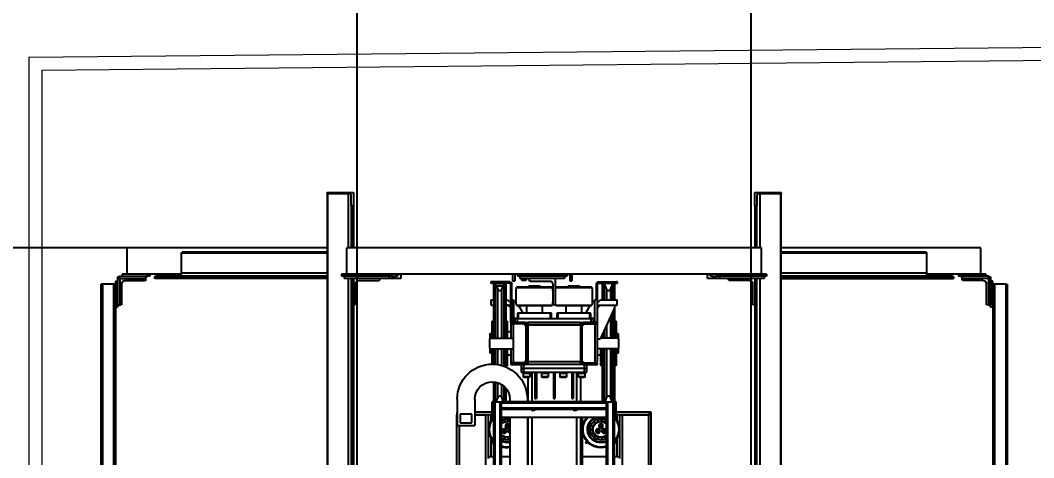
# Model space of a CAD drawing. Header units: millimetres. Extents: x 6622 to 532820, y 3370 to 359312.
# Drawn here: x 457268 to 461126, y 354962 to 356628 of the extents above; entities that cross this region are included whole.
import ezdxf

# ---------------------------------------------------------------- set-up
doc = ezdxf.new("R2010")
doc.units = ezdxf.units.MM
doc.layers.add('COLUMN', color=2, linetype='Continuous', lineweight=15)
doc.styles.get("Standard").update_dxf_attribs({"font": 'txt', "bigfont": 'gbcbig.shx'})
doc.dimstyles.new('副本 ISO-25', dxfattribs={"dimtxt": 300, "dimasz": 200, "dimexe": 200, "dimexo": 25, "dimgap": 200, "dimtad": 1, "dimtxsty": 'Standard', "dimcen": 2.5, "dimadec": 0, "dimazin": 0, "dimtfac": 1, "dimtmove": 0, "dimatfit": 3, "dimfxl": 1, "dimarcsym": 0})

# ---------------------------------------------------------------- blocks, each defined once
blk = doc.blocks.new('A$C3E973D8C')
at = {"color": 2, "linetype": 'Continuous', "lineweight": 25}
for p, q in [((1086, 9723.7), (986, 9723.7)), ((986, 9723.7), (986, 9721)), ((1086, 9673.7), (1086, 9723.7)), ((2714.1, 9723.7), (2614.1, 9723.7)), ((2614.1, 9723.7), (2614.1, 9673.7)), ((2714.1, 9721), (2714.1, 9723.7)), ((986, 7620.2), (986, 9721)), ((988.6, 9719.7), (1066, 9719.7)), ((988.6, 9719.7), (988.6, 7620.2)), ((1066, 9513.1), (1066, 9719.7)), ((1078, 9713.7), (1078, 9675)), ((2622.1, 9675), (2622.1, 9713.7)), ((2634.1, 9719.7), (2711.5, 9719.7)), ((2634.1, 9719.7), (2634.1, 9513.1)), ((2711.5, 5744.1), (2711.5, 9719.7)), ((2714.1, 9721), (2714.1, 5749.3)), ((1078, 9513.1), (1078, 9675)), ((1080.6, 9673.7), (1086, 9673.7)), ((1080.6, 9673.7), (1080.6, 9513.1)), ((1086, 9673.7), (1086, 9513.1)), ((2614.1, 9673.7), (2619.5, 9673.7)), ((2614.1, 9673.7), (2614.1, 9513.1)), ((2619.5, 9513.1), (2619.5, 9673.7)), ((2622.1, 9675), (2622.1, 9513.1)), ((225, 9413.1), (225, 9513.1)), ((225, 9513.1), (986, 9513.1)), ((431.5, 9417.1), (431.5, 9494.5)), ((986, 9494.5), (431.5, 9494.5)), ((434.4, 9497.1), (986, 9497.1)), ((1061, 9413.1), (1061, 9513.1)), ((1061, 9513.1), (2639, 9513.1)), ((2639, 9413.1), (2639, 9513.1)), ((2714.1, 9513.1), (3475, 9513.1)), ((2714.1, 9497.1), (3265.6, 9497.1)), ((3268.5, 9494.5), (2714.1, 9494.5)), ((3268.5, 9417.1), (3268.5, 9494.5)), ((3475, 9413.1), (3475, 9513.1)), ((431.5, 9417.1), (986, 9417.1)), ((2714.1, 9417.1), (3268.5, 9417.1)), ((180.1, 9287.1), (180.1, 9387.1)), ((180.1, 9387.1), (188.1, 9387.1)), ((196.1, 9397.1), (188.1, 9397.1)), ((188.1, 9397.1), (188.1, 9297.1)), ((196.1, 9405.1), (196.1, 9397.1)), ((196.1, 9405.1), (296.1, 9405.1)), ((196.1, 9397.1), (196.1, 9297.1)), ((196.1, 9397.1), (296.1, 9397.1)), ((204.1, 9299.7), (204.1, 9377.1)), ((206, 9413.1), (311, 9413.1)), ((206, 9413.1), (206, 9405.1)), ((216.1, 9389.1), (293.5, 9389.1)), ((296.1, 9405.1), (296.1, 9397.1)), ((296.1, 9405.1), (311, 9405.1)), ((296.1, 9399.1), (298.1, 9399.1)), ((296.1, 9391.7), (296.1, 9397.1)), ((298.1, 9399.1), (298.1, 9405.1)), ((311, 9413.1), (311, 9405.1)), ((311, 9413.1), (430.8, 9413.1)), ((330, 9402.5), (330, 9397.1)), ((986, 9402.5), (330, 9402.5)), ((986, 9397.1), (330, 9397.1)), ((332.9, 9405.1), (986, 9405.1)), ((1041, 9413.1), (1041, 9405.1)), ((1041, 9413.1), (1231, 9413.1)), ((1041, 9405.1), (1050.9, 9405.1)), ((1050.9, 9405.1), (1050.9, 9397.1)), ((1050.9, 9405.1), (1220.9, 9405.1)), ((1050.9, 9397.1), (1220.9, 9397.1)), ((1066, 7620.2), (1066, 9397.1)), ((1078, 7620.2), (1078, 9397.1)), ((1080.6, 9397.1), (1080.6, 7620.2)), ((1085.9, 9397.1), (1085.9, 9297.1)), ((1093.9, 9299.7), (1093.9, 9377.1)), ((1105.9, 9389.1), (1183.3, 9389.1)), ((1185.9, 9391.7), (1185.9, 9397.1)), ((1220.9, 9405.1), (1231, 9405.1)), ((1220.9, 9405.1), (1220.9, 9397.1)), ((1220.9, 9397.1), (1265.9, 9397.1)), ((1231, 9413.1), (1800, 9413.1)), ((1231, 9413.1), (1231, 9405.1)), ((1247.7, 9405.1), (1231, 9405.1)), ((1265.9, 9397.1), (1265.9, 9413.1)), ((1609, 9379.5), (1609, 9383.6)), ((1609, 9383.6), (1612, 9383.6)), ((1612, 9379.5), (1609, 9379.5)), ((1612, 9383.6), (1612, 9379.5)), ((1682, 9383.6), (1612, 9383.6)), ((1682, 9379.5), (1612, 9379.5)), ((1682, 9379.5), (1682, 9383.6)), ((1689, 9376.6), (1685, 9376.6)), ((1685, 9315.6), (1685, 9376.6)), ((1689, 9315.6), (1689, 9376.6)), ((1782, 9413.1), (1782, 9388.1)), ((1790, 9388.1), (1782, 9388.1)), ((1790, 9413.1), (1790, 9388.1)), ((1800, 9413.1), (1800, 9405.1)), ((1800, 9413.1), (1990, 9413.1)), ((1800, 9405.1), (1810, 9405.1)), ((1810, 9405.1), (1810, 9397.1)), ((1810, 9405.1), (1980, 9405.1)), ((1810, 9397.1), (1845, 9397.1)), ((1845, 9297.1), (1845, 9397.1)), ((1845, 9397.1), (1945, 9397.1)), ((1941.7, 9387.1), (1867, 9387.1)), ((1945, 9397.1), (1980, 9397.1)), ((1945, 9397.1), (1945, 9390.4)), ((1955.9, 9396.5), (1955.9, 9391)), ((1955.9, 9396.5), (1957.7, 9396.5)), ((1955.9, 9391), (1957.1, 9390.5)), ((1958.2, 9390.5), (1955.9, 9391)), ((1957.7, 9397.1), (1957.1, 9396.5)), ((1957.1, 9390.5), (1958.2, 9390.5)), ((1957.7, 9396.5), (1958.6, 9396.5)), ((1960.5, 9391), (1958.2, 9390.5)), ((1958.2, 9390.5), (1965, 9390.5)), ((1958.6, 9396.5), (1960.5, 9396.5)), ((1960.5, 9396.5), (1960.5, 9391)), ((1960.5, 9396.5), (1964.1, 9396.5)), ((1964.1, 9396.5), (1965.9, 9396.5)), ((1965, 9390.5), (1971.8, 9390.5)), ((1965.9, 9396.5), (1969.5, 9396.5)), ((1969.5, 9396.5), (1969.5, 9391)), ((1969.5, 9396.5), (1971.4, 9396.5)), ((1971.8, 9390.5), (1969.5, 9391)), ((1971.4, 9396.5), (1972.3, 9396.5)), ((1974.1, 9391), (1971.8, 9390.5)), ((1971.8, 9390.5), (1972.9, 9390.5)), ((1972.9, 9396.5), (1972.3, 9397.1)), ((1972.3, 9396.5), (1974.1, 9396.5)), ((1972.9, 9390.5), (1974.1, 9391)), ((1974.1, 9396.5), (1974.1, 9391)), ((1980, 9405.1), (1990, 9405.1)), ((1980, 9405.1), (1980, 9397.1)), ((1990, 9413.1), (2469, 9413.1)), ((1990, 9413.1), (1990, 9405.1)), ((2000, 9413.1), (2000, 9388.1)), ((2008, 9388.1), (2000, 9388.1)), ((2008, 9413.1), (2008, 9388.1)), ((2015, 9376.6), (2011, 9376.6)), ((2011, 9236.5), (2011, 9376.6)), ((2015, 9236.5), (2015, 9376.6)), ((2018, 9383.6), (2018, 9379.5)), ((2018, 9383.6), (2088, 9383.6)), ((2018, 9379.5), (2088, 9379.5)), ((2088, 9379.5), (2088, 9383.6)), ((2088, 9383.6), (2091, 9383.6)), ((2091, 9379.5), (2088, 9379.5)), ((2091, 9383.6), (2091, 9379.5)), ((2434.1, 9413.1), (2434.1, 9397.1)), ((2434.1, 9397.1), (2479.1, 9397.1)), ((2469, 9405.1), (2452.3, 9405.1)), ((2469, 9413.1), (2469, 9405.1)), ((2469, 9413.1), (2659, 9413.1)), ((2469, 9405.1), (2479.1, 9405.1)), ((2479.1, 9405.1), (2479.1, 9397.1)), ((2479.1, 9405.1), (2649.1, 9405.1)), ((2479.1, 9397.1), (2649.1, 9397.1)), ((2514.1, 9391.7), (2514.1, 9397.1)), ((2594.1, 9389.1), (2516.7, 9389.1)), ((2606.1, 9299.7), (2606.1, 9377.1)), ((2614.1, 9397.1), (2614.1, 9297.1)), ((2619.5, 5560.1), (2619.5, 9397.1)), ((2622.1, 9397.1), (2622.1, 5565.3)), ((2634.1, 9397.1), (2634.1, 5744.1)), ((2649.1, 9405.1), (2659, 9405.1)), ((2649.1, 9405.1), (2649.1, 9397.1)), ((2659, 9413.1), (2659, 9405.1)), ((2714.1, 9405.1), (3367.1, 9405.1)), ((3370, 9402.5), (2714.1, 9402.5)), ((2714.1, 9397.1), (3370, 9397.1)), ((3269.2, 9413.1), (3389, 9413.1)), ((3370, 9397.1), (3370, 9402.5)), ((3389, 9413.1), (3494, 9413.1)), ((3389, 9413.1), (3389, 9405.1)), ((3389, 9405.1), (3403.9, 9405.1)), ((3401.9, 9399.1), (3401.9, 9405.1)), ((3403.9, 9399.1), (3401.9, 9399.1)), ((3503.9, 9405.1), (3403.9, 9405.1)), ((3403.9, 9397.1), (3403.9, 9405.1)), ((3503.9, 9397.1), (3403.9, 9397.1)), ((3403.9, 9391.7), (3403.9, 9397.1)), ((3483.9, 9389.1), (3406.5, 9389.1)), ((3494, 9413.1), (3494, 9405.1)), ((3495.9, 9299.7), (3495.9, 9377.1)), ((3503.9, 9397.1), (3503.9, 9405.1)), ((3511.9, 9397.1), (3503.9, 9397.1)), ((3503.9, 9397.1), (3503.9, 9297.1)), ((3511.9, 9397.1), (3511.9, 9297.1)), ((3519.9, 9387.1), (3511.9, 9387.1)), ((3519.9, 9387.1), (3519.9, 9287.1)), ((125.1, 9375.1), (125.1, 8624.1)), ((130.1, 9375.1), (125.1, 9375.1)), ((130.1, 9375.1), (130.1, 8624.1)), ((130.1, 9375.1), (173.1, 9375.1)), ((173.1, 9375.1), (173.1, 8300.1)), ((173.1, 9375.1), (180.1, 9375.1)), ((1621, 9375.5), (1619, 9373.6)), ((1619, 9358.5), (1619, 9373.6)), ((1619, 9315.6), (1619, 9358.5)), ((1625.5, 9375.5), (1621, 9375.5)), ((1621, 9375.5), (1621, 9360.3)), ((1621, 9360.3), (1621, 9315.6)), ((1625.5, 9315.6), (1625.5, 9375.5)), ((1635.6, 9354.5), (1627.4, 9374.3)), ((1627.4, 9374.3), (1627.4, 9359.2)), ((1627.4, 9359.2), (1627.4, 9315.6)), ((1635.6, 9354.5), (1635.6, 9340.7)), ((1635.6, 9340.7), (1635.6, 9315.6)), ((1658.6, 9374.3), (1650.4, 9354.5)), ((1650.4, 9354.5), (1650.4, 9340.7)), ((1650.4, 9340.7), (1650.4, 9315.6)), ((1658.6, 9315.6), (1658.6, 9374.3)), ((1665, 9375.5), (1660.5, 9375.5)), ((1660.5, 9375.5), (1660.5, 9315.6)), ((1667, 9373.6), (1665, 9375.5)), ((1665, 9315.6), (1665, 9375.5)), ((1667, 9373.6), (1667, 9315.6)), ((1707.2, 9363.5), (1706.2, 9362.5)), ((1843.8, 9362.5), (1706.2, 9362.5)), ((1707.2, 9363.5), (1842.8, 9363.5)), ((1753.5, 9367.6), (1752.5, 9366.6)), ((1752.5, 9366.6), (1752.5, 9363.5)), ((1797.5, 9366.6), (1752.5, 9366.6)), ((1753.5, 9367.6), (1796.5, 9367.6)), ((1797.5, 9366.6), (1796.5, 9367.6)), ((1797.5, 9363.5), (1797.5, 9366.6)), ((1843.8, 9362.5), (1842.8, 9363.5)), ((1855, 9375.1), (1855, 9300.4)), ((1857.2, 9363.5), (1856.2, 9362.5)), ((1993.8, 9362.5), (1856.2, 9362.5)), ((1857.2, 9363.5), (1992.8, 9363.5)), ((1903.5, 9367.6), (1902.5, 9366.6)), ((1902.5, 9366.6), (1902.5, 9363.5)), ((1925, 9366.6), (1902.5, 9366.6)), ((1903.5, 9367.6), (1925, 9367.6)), ((1925, 9367.6), (1946.5, 9367.6)), ((1947.5, 9366.6), (1925, 9366.6)), ((1947.5, 9366.6), (1946.5, 9367.6)), ((1947.5, 9363.5), (1947.5, 9366.6)), ((1993.8, 9362.5), (1992.8, 9363.5)), ((2035, 9375.5), (2033, 9373.6)), ((2033, 9169.5), (2033, 9373.6)), ((2039.5, 9375.5), (2035, 9375.5)), ((2035, 9375.5), (2035, 9169.5)), ((2039.5, 9169.5), (2039.5, 9375.5)), ((2049.6, 9354.5), (2041.4, 9374.3)), ((2041.4, 9374.3), (2041.4, 9169.5)), ((2049, 9370.5), (2047, 9368.5)), ((2047, 9368.5), (2047, 9360.8)), ((2047.1, 9368.5), (2047, 9368.5)), ((2067, 9368.5), (2047.1, 9368.5)), ((2049, 9370.5), (2065, 9370.5)), ((2049.6, 9169.5), (2049.6, 9354.5)), ((2072.6, 9374.3), (2064.4, 9354.5)), ((2064.4, 9169.5), (2064.4, 9354.5)), ((2067, 9368.5), (2065, 9370.5)), ((2067, 9360.8), (2067, 9368.5)), ((2072.6, 9169.5), (2072.6, 9374.3)), ((2079, 9375.5), (2074.5, 9375.5)), ((2074.5, 9375.5), (2074.5, 9169.5)), ((2081, 9373.6), (2079, 9375.5)), ((2079, 9169.5), (2079, 9375.5)), ((2081, 9373.6), (2081, 9169.5)), ((3519.9, 9375.1), (3526.9, 9375.1)), ((3526.9, 9375.1), (3526.9, 8300.1)), ((3526.9, 9375.1), (3569.9, 9375.1)), ((3569.9, 9375.1), (3569.9, 8624.1)), ((3569.9, 9375.1), (3574.9, 9375.1)), ((3574.9, 8624.1), (3574.9, 9375.1)), ((1673, 9315.6), (1610, 9315.6)), ((1610, 9295.5), (1610, 9315.6)), ((1685, 9303.6), (1673, 9315.6)), ((1685, 9315.6), (1695, 9315.6)), ((1685, 9229.5), (1685, 9315.6)), ((1685, 9295.5), (1685, 9303.6)), ((1695, 9229.5), (1695, 9315.6)), ((1695, 9309.5), (1705, 9309.5)), ((1705, 9309.5), (1705.4, 9308.9)), ((1995, 9309.5), (1994.6, 9308.9)), ((2005, 9309.5), (1995, 9309.5)), ((2005, 9315.6), (2005, 9233.5)), ((2011, 9315.6), (2005, 9315.6)), ((2027, 9315.6), (2015, 9303.6)), ((2033, 9315.6), (2027, 9315.6)), ((2090, 9315.6), (2081, 9315.6)), ((2090, 9295.5), (2090, 9315.6)), ((180.1, 9287.1), (188.1, 9287.1)), ((180.1, 9287.1), (180.1, 8300.1)), ((196.1, 9297.1), (188.1, 9297.1)), ((188.1, 9287.1), (188.1, 9297.1)), ((188.1, 9295.1), (194.1, 9295.1)), ((194.1, 9295.1), (194.1, 9297.1)), ((196.1, 9297.1), (201.5, 9297.1)), ((1085.9, 9297.1), (1091.3, 9297.1)), ((1086, 9297.1), (1086, 7620.2)), ((1685, 9295.5), (1610, 9295.5)), ((1619, 9169.5), (1619, 9295.5)), ((1675, 9295.5), (1620, 9295.5)), ((1620, 9295.5), (1620, 9285.5)), ((1620, 9285.5), (1675, 9165.5)), ((1621, 9283.4), (1621, 9169.5)), ((1625.5, 9169.5), (1625.5, 9273.4)), ((1627.4, 9269.4), (1627.4, 9169.5)), ((1685, 9285.5), (1675, 9295.5)), ((1685, 9229.5), (1685, 9285.5)), ((1706.2, 9294.5), (1707.3, 9293.6)), ((1706.2, 9294.5), (1843.8, 9294.5)), ((1842.7, 9293.6), (1707.3, 9293.6)), ((1710, 9244.6), (1710, 9264.5)), ((1710, 9264.5), (1715, 9264.5)), ((1714.1, 9293.6), (1730.7, 9264.5)), ((1715, 9264.5), (1715, 9244.6)), ((1715, 9264.5), (1835, 9264.5)), ((1746, 9293.6), (1746, 9264.5)), ((1804, 9264.5), (1804, 9293.6)), ((1835, 9244.6), (1835, 9264.5)), ((1835, 9264.5), (1840, 9264.5)), ((1840, 9264.5), (1840, 9244.6)), ((1842.7, 9293.6), (1843.8, 9294.5)), ((1851.7, 9297.1), (1845, 9297.1)), ((1856.2, 9294.5), (1857.3, 9293.6)), ((1856.2, 9294.5), (1993.8, 9294.5)), ((1992.7, 9293.6), (1857.3, 9293.6)), ((1860, 9244.6), (1860, 9264.5)), ((1860, 9264.5), (1865, 9264.5)), ((1865, 9264.5), (1865, 9244.6)), ((1865, 9264.5), (1985, 9264.5)), ((1896, 9293.6), (1896, 9264.5)), ((1954, 9264.5), (1954, 9293.6)), ((1985.9, 9293.6), (1969.3, 9264.5)), ((1985, 9244.6), (1985, 9264.5)), ((1985, 9264.5), (1990, 9264.5)), ((1990, 9264.5), (1990, 9244.6)), ((1992.7, 9293.6), (1993.8, 9294.5)), ((2025, 9295.5), (2015, 9285.5)), ((2033, 9295.5), (2015, 9295.5)), ((2025, 9295.5), (2033, 9295.5)), ((2090, 9295.5), (2081, 9295.5)), ((2614.1, 9297.1), (2608.7, 9297.1)), ((2614.1, 9297.1), (2614.1, 5560.1)), ((3503.9, 9297.1), (3498.5, 9297.1)), ((3511.9, 9297.1), (3503.9, 9297.1)), ((3505.9, 9295.1), (3505.9, 9297.1)), ((3511.9, 9295.1), (3505.9, 9295.1)), ((3511.9, 9297.1), (3511.9, 9287.1)), ((3519.9, 9287.1), (3511.9, 9287.1)), ((3519.9, 9287.1), (3519.9, 8300.1)), ((1615, 9234.6), (1613, 9232.6)), ((1613, 9169.5), (1613, 9232.6)), ((1619, 9234.6), (1615, 9234.6)), ((1615, 9234.6), (1615, 9169.5)), ((1635.6, 9251.5), (1635.6, 9169.5)), ((1685, 9223.6), (1685, 9229.5)), ((1685, 9229.5), (1695, 9229.5)), ((1685, 9165.5), (1685, 9223.6)), ((1685, 9081.6), (1685, 9223.6)), ((1695, 9223.6), (1685, 9223.6)), ((1694, 9222.6), (1736, 9222.6)), ((1694, 9075.5), (1694, 9222.6)), ((1695, 9239.6), (1700, 9234.6)), ((1700, 9233.5), (1695, 9233.5)), ((1695, 9229.5), (1695, 9223.6)), ((1695, 9229.5), (1740, 9229.5)), ((1695, 9222.6), (1695, 9223.6)), ((1695, 9223.6), (1740, 9223.6)), ((1700, 9229.5), (1700, 9244.6)), ((1700, 9244.6), (1710, 9244.6)), ((1710, 9244.6), (1710, 9229.5)), ((1990, 9244.6), (1710, 9244.6)), ((1744, 9215.6), (1736, 9223.6)), ((1744, 9214.5), (1736, 9222.6)), ((1960, 9229.5), (1740, 9229.5)), ((1740, 9223.6), (1740, 9229.5)), ((1750, 9229.5), (1950, 9229.5)), ((1750, 9229.5), (1750, 9219.5)), ((1950, 9229.5), (1950, 9219.5)), ((1964, 9223.6), (1956, 9215.6)), ((1960, 9229.5), (1960, 9223.6)), ((1960, 9229.5), (2005, 9229.5)), ((1960, 9223.6), (2005, 9223.6)), ((1964, 9223.6), (2006, 9223.6)), ((1990, 9229.5), (1990, 9244.6)), ((1990, 9244.6), (2000, 9244.6)), ((2000, 9244.6), (2000, 9229.5)), ((2000, 9234.6), (2005, 9239.6)), ((2000, 9233.5), (2008, 9233.5)), ((2005, 9223.6), (2005, 9229.5)), ((2005, 9229.5), (2015, 9229.5)), ((2006, 9223.6), (2006, 9076.6)), ((2015, 9223.6), (2006, 9223.6)), ((2008, 9229.5), (2008, 9233.5)), ((2011, 9236.5), (2015, 9236.5)), ((2015, 9229.5), (2015, 9236.5)), ((2015, 9229.5), (2015, 9223.6)), ((2015, 9223.6), (2015, 9169.5)), ((2029, 9234.6), (2027, 9232.6)), ((2027, 9169.5), (2027, 9232.6)), ((2033, 9234.6), (2029, 9234.6)), ((2029, 9234.6), (2029, 9169.5)), ((2085, 9234.6), (2081, 9234.6)), ((2087, 9232.6), (2085, 9234.6)), ((2085, 9169.5), (2085, 9234.6)), ((2087, 9232.6), (2087, 9169.5)), ((1607, 9187.1), (1605, 9185)), ((1605, 9167.5), (1605, 9185)), ((1610.3, 9187.1), (1607, 9187.1)), ((1607, 9187.1), (1607, 9169.5)), ((1610.3, 9186.2), (1610.3, 9187.1)), ((1610.3, 9169.5), (1610.3, 9186.2)), ((1613, 9185.6), (1610.3, 9185.6)), ((1650.4, 9219.2), (1650.4, 9169.5)), ((1658.6, 9169.5), (1658.6, 9201.3)), ((1660.5, 9197.3), (1660.5, 9169.5)), ((1665, 9169.5), (1665, 9187.4)), ((1667, 9183), (1667, 9169.5)), ((1750, 9219.5), (1744, 9219.5)), ((1744, 9219.5), (1744, 9079.6)), ((1744, 9214.5), (1744, 9083.6)), ((1750, 9219.5), (1950, 9219.5)), ((1750, 9219.5), (1750, 9079.6)), ((1950, 9219.5), (1950, 9079.6)), ((1956, 9219.5), (1950, 9219.5)), ((1956, 9079.6), (1956, 9219.5)), ((1956, 9084.5), (1956, 9215.6)), ((2027, 9194.6), (2015, 9194.6)), ((2089.7, 9185.6), (2087, 9185.6)), ((2093, 9187.1), (2089.7, 9187.1)), ((2089.7, 9187.1), (2089.7, 9169.5)), ((2095, 9185), (2093, 9187.1)), ((2093, 9169.5), (2093, 9187.1)), ((2095, 9185), (2095, 9167.5)), ((1607, 9169.5), (1604, 9166.6)), ((1604, 9132.5), (1604, 9166.6)), ((1607, 9169.5), (1673.2, 9169.5)), ((1671, 9169.5), (1671, 9174.3)), ((1673, 9169.9), (1673, 9169.5)), ((1675, 9165.5), (1685, 9165.5)), ((2093, 9169.5), (2006, 9169.5)), ((2096, 9166.6), (2093, 9169.5)), ((2096, 9166.6), (2096, 9132.5)), ((1604, 9132.5), (1607, 9129.5)), ((1605, 9114), (1605, 9131.6)), ((1605, 9114), (1607, 9112)), ((1607, 9129.5), (1685, 9129.5)), ((1607, 9129.5), (1607, 9112)), ((1607, 9112), (1610.3, 9112)), ((1610.3, 9112), (1610.3, 9129.5)), ((1610.3, 9113.5), (1613, 9113.5)), ((1613, 9066.5), (1613, 9129.5)), ((1615, 9129.5), (1615, 9064.6)), ((1619, 8927.5), (1619, 9129.5)), ((1621, 9129.5), (1621, 8927.5)), ((1625.5, 8927.5), (1625.5, 9129.5)), ((1627.4, 9129.5), (1627.4, 8927.5)), ((1635.6, 9129.5), (1635.6, 8944.6)), ((1650.4, 9129.5), (1650.4, 8944.6)), ((1658.6, 8927.5), (1658.6, 9129.5)), ((1660.5, 9129.5), (1660.5, 8927.5)), ((1665, 8927.5), (1665, 9129.5)), ((1667, 9129.5), (1667, 8927.5)), ((1671, 9064.6), (1671, 9129.5)), ((1673, 9129.5), (1673, 9066.5)), ((2093, 9129.5), (2006, 9129.5)), ((2015, 9129.5), (2015, 9076.6)), ((2027, 9066.5), (2027, 9129.5)), ((2029, 9129.5), (2029, 9064.6)), ((2033, 9059.8), (2033, 9129.5)), ((2035, 9129.5), (2035, 9060.7)), ((2039.5, 9062.4), (2039.5, 9129.5)), ((2041.4, 9129.5), (2041.4, 9063.1)), ((2049.6, 9065.7), (2049.6, 9129.5)), ((2064.4, 9068.9), (2064.4, 9129.5)), ((2072.6, 9070), (2072.6, 9129.5)), ((2074.5, 9129.5), (2074.5, 9070.1)), ((2079, 9070.4), (2079, 9129.5)), ((2081, 9129.5), (2081, 9070.5)), ((2085, 9070.6), (2085, 9129.5)), ((2087, 9129.5), (2087, 9070.6)), ((2087, 9113.5), (2089.7, 9113.5)), ((2089.7, 9129.5), (2089.7, 9112)), ((2089.7, 9112), (2093, 9112)), ((2093, 9129.5), (2096, 9132.5)), ((2093, 9112), (2093, 9129.5)), ((2093, 9112), (2095, 9114)), ((2095, 9131.6), (2095, 9114)), ((1673, 9104.5), (1685, 9104.5)), ((1685, 9081.6), (1691, 9075.5)), ((1685, 9069.6), (1685, 9075.5)), ((1685, 9075.5), (1694, 9075.5)), ((1695, 9069.6), (1685, 9069.6)), ((1736, 9075.5), (1694, 9075.5)), ((1695, 9075.5), (1695, 9069.6)), ((1740, 9075.5), (1695, 9075.5)), ((1740, 9069.6), (1695, 9069.6)), ((1725, 9054.5), (1725, 9069.6)), ((1735, 9069.6), (1735, 9054.5)), ((1735, 9069.6), (1965, 9069.6)), ((1736, 9075.5), (1744, 9083.6)), ((1737.6, 9076.6), (1737, 9076)), ((1737, 9076), (1737, 9075.5)), ((1741.7, 9076), (1737, 9076)), ((1737.6, 9076.6), (1742.6, 9076.6)), ((1740, 9069.6), (1740, 9075.5)), ((1744, 9079.6), (1750, 9079.6)), ((1750, 9076), (1749.3, 9076)), ((1749.5, 9076.6), (1750, 9076.6)), ((1750, 9079.6), (1950, 9079.6)), ((1750, 9079.6), (1750, 9069.6)), ((1950, 9079.6), (1950, 9069.6)), ((1950, 9079.6), (1956, 9079.6)), ((1950, 9076.6), (1950.5, 9076.6)), ((1950.7, 9076), (1950, 9076)), ((1956, 9084.5), (1964, 9076.6)), ((1956, 9083.6), (1964, 9075.5)), ((1957.5, 9076.6), (1962.4, 9076.6)), ((1963, 9076), (1958.3, 9076)), ((1960, 9075.5), (1960, 9069.6)), ((2005, 9075.5), (1960, 9075.5)), ((2005, 9069.6), (1960, 9069.6)), ((1963, 9076), (1962.4, 9076.6)), ((1963, 9075.5), (1963, 9076)), ((2006, 9076.6), (1964, 9076.6)), ((1965, 9054.5), (1965, 9069.6)), ((1975, 9069.6), (1975, 9054.5)), ((2005, 9069.6), (2005, 9075.5)), ((2005, 9075.5), (2015, 9075.5)), ((2015, 9069.6), (2005, 9069.6)), ((2006, 9076.6), (2006, 9075.5)), ((2015, 9076.6), (2006, 9076.6)), ((2009, 9075.5), (2010, 9076.6)), ((2015, 9104.5), (2027, 9104.5)), ((2015, 9075.5), (2015, 9069.6)), ((1613, 9066.5), (1615, 9064.6)), ((1615, 9064.6), (1619, 9064.6)), ((1667, 9064.6), (1671, 9064.6)), ((1671, 9064.6), (1673, 9066.5)), ((1735, 9054.5), (1725, 9054.5)), ((1725, 9039.6), (1725, 9054.5)), ((1735, 9039.6), (1725, 9039.6)), ((1730, 9039.6), (1730, 9036.6)), ((1760, 9036.6), (1730, 9036.6)), ((1733, 9036.6), (1733, 9022.6)), ((1735, 9054.5), (1965, 9054.5)), ((1735, 9054.5), (1735, 9039.6)), ((1965, 9039.6), (1735, 9039.6)), ((1757, 9022.6), (1757, 9036.6)), ((1760, 9036.6), (1760, 9039.6)), ((1765, 9039.6), (1765, 8927.5)), ((1777, 9039.6), (1777, 9029.6)), ((1783, 9029.6), (1777, 9029.6)), ((1777, 9029.6), (1777, 8939.6)), ((1783, 9039.6), (1783, 9029.6)), ((1783, 9029.6), (1783, 8939.6)), ((1800, 9039.6), (1800, 9036.6)), ((1830, 9036.6), (1800, 9036.6)), ((1803, 9036.6), (1803, 9022.6)), ((1827, 9022.6), (1827, 9036.6)), ((1830, 9036.6), (1830, 9039.6)), ((1847, 9039.6), (1847, 9029.6)), ((1853, 9029.6), (1847, 9029.6)), ((1847, 9029.6), (1847, 8939.6)), ((1853, 9039.6), (1853, 9029.6)), ((1853, 9029.6), (1853, 8939.6)), ((1870, 9039.6), (1870, 9036.6)), ((1900, 9036.6), (1870, 9036.6)), ((1873, 9036.6), (1873, 9022.6)), ((1897, 9022.6), (1897, 9036.6)), ((1900, 9036.6), (1900, 9039.6)), ((1917, 9039.6), (1917, 9029.6)), ((1923, 9029.6), (1917, 9029.6)), ((1917, 9029.6), (1917, 8939.6)), ((1923, 9039.6), (1923, 9029.6)), ((1923, 9029.6), (1923, 8939.6)), ((1935, 9039.6), (1935, 8927.5)), ((1940, 9039.6), (1940, 9036.6)), ((1970, 9036.6), (1940, 9036.6)), ((1943, 9036.6), (1943, 9022.6)), ((1975, 9054.5), (1965, 9054.5)), ((1965, 9039.6), (1965, 9054.5)), ((1975, 9039.6), (1965, 9039.6)), ((1967, 9022.6), (1967, 9036.6)), ((1970, 9036.6), (1970, 9039.6)), ((1975, 9054.5), (1975, 9039.6)), ((2027, 9066.5), (2029, 9064.6)), ((2029, 9064.6), (2033, 9064.6)), ((1733, 9022.6), (1757, 9022.6)), ((1755, 9020.6), (1735, 9020.6)), ((1750, 9020.6), (1750, 8927.5)), ((1803, 9022.6), (1827, 9022.6)), ((1825, 9020.6), (1805, 9020.6)), ((1873, 9022.6), (1897, 9022.6)), ((1895, 9020.6), (1875, 9020.6)), ((1943, 9022.6), (1967, 9022.6)), ((1965, 9020.6), (1945, 9020.6)), ((1950, 9020.6), (1950, 8927.5)), ((2049.6, 8944.6), (2049.6, 8993.1)), ((2064.4, 8944.6), (2064.4, 9000.2)), ((2072.6, 8927.5), (2072.6, 9002.3)), ((2074.5, 9002.7), (2074.5, 8927.5)), ((2079, 9002.3), (2079, 9003.3)), ((2079, 8927.5), (2079, 9002.3)), ((2081, 9003.4), (2081, 8927.5)), ((2033, 8927.5), (2033, 8977.9)), ((2035, 8980.4), (2035, 8927.5)), ((2039.5, 8927.5), (2039.5, 8985.2)), ((2041.4, 8986.9), (2041.4, 8927.5)), ((1614, 8927.5), (1620, 8927.5)), ((1614, 8867.6), (1614, 8927.5)), ((1620, 8867.6), (1620, 8927.5)), ((1625, 8927.5), (1620, 8927.5)), ((1645, 8927.5), (1625, 8927.5)), ((1625, 4197.5), (1625, 8927.5)), ((1628.5, 8927.5), (1635.6, 8944.6)), ((1650, 8927.5), (1645, 8927.5)), ((1645, 4197.5), (1645, 8927.5)), ((1650, 8927.5), (2050, 8927.5)), ((1650, 8922.5), (1650, 8927.5)), ((1650, 8902.6), (1650, 8922.5)), ((1650, 8922.5), (2050, 8922.5)), ((1650.4, 8944.6), (1657.5, 8927.5)), ((1783, 8939.6), (1777, 8939.6)), ((1853, 8939.6), (1847, 8939.6)), ((1923, 8939.6), (1917, 8939.6)), ((1952, 8937.1), (1952, 8927.5)), ((2019, 8937.1), (2019, 8927.5)), ((2042.5, 8927.5), (2049.6, 8944.6)), ((2055, 8927.5), (2050, 8927.5)), ((2050, 8922.5), (2050, 8927.5)), ((2050, 8902.6), (2050, 8922.5)), ((2075, 8927.5), (2055, 8927.5)), ((2055, 4197.5), (2055, 8927.5)), ((2064.4, 8944.6), (2071.5, 8927.5)), ((2080, 8927.5), (2075, 8927.5)), ((2075, 4197.5), (2075, 8927.5)), ((2080, 8867.6), (2080, 8927.5)), ((2080, 8927.5), (2086, 8927.5)), ((2086, 8867.6), (2086, 8927.5)), ((2152, 8937.1), (2152, 8837.1)), ((2219, 8937.1), (2219, 8837.1)), ((1480, 8877.1), (1480, 8887.1)), ((1480, 8887.1), (1488, 8887.1)), ((1480.3, 8877.1), (1480, 8877.1)), ((1480, 7627.1), (1480, 8877.1)), ((1487.7, 8877.1), (1480.3, 8877.1)), ((1488, 8877.1), (1487.7, 8877.1)), ((1488, 8887.1), (1488, 8877.1)), ((1488, 8887.1), (1614, 8887.1)), ((1488, 8877.1), (1614, 8877.1)), ((1490, 7627.1), (1490, 8877.1)), ((1590, 8877.1), (1490, 8877.1)), ((1590, 7627.1), (1590, 8877.1)), ((1600, 8717.1), (1600, 8877.1)), ((1610, 8877.1), (1614, 8877.1)), ((1610, 8854.6), (1610, 8877.1)), ((1614, 8882.2), (1613.3, 8881.5)), ((1613.3, 8881.5), (1614, 8880.9)), ((1650, 8897.6), (1650, 8902.6)), ((1650, 8902.6), (2050, 8902.6)), ((1650, 8577.5), (1650, 8897.6)), ((1650, 8897.6), (2050, 8897.6)), ((2050, 8897.6), (2050, 8902.6)), ((2050, 8577.5), (2050, 8897.6)), ((2086, 8887.1), (2152, 8887.1)), ((2086.7, 8881.5), (2086, 8882.2)), ((2086.7, 8881.5), (2086, 8880.9)), ((2086, 8877.1), (2152, 8877.1)), ((2086, 8877.1), (2090, 8877.1)), ((2090, 8854.6), (2090, 8877.1)), ((2100, 8717.1), (2100, 8877.1)), ((2110, 7627.1), (2110, 8877.1)), ((2152, 8877.1), (2110, 8877.1)), ((2163, 8847.1), (2163, 8880.6)), ((2163, 8880.6), (2208, 8880.6)), ((2208, 8880.6), (2208, 8847.1)), ((2219, 8887.1), (2220, 8887.1)), ((2219.7, 8877.1), (2219, 8877.1)), ((2220, 8877.1), (2219.7, 8877.1)), ((2220, 8887.1), (2220, 8877.1)), ((2220, 7627.1), (2220, 8877.1)), ((1614, 8867.6), (1620, 8867.6)), ((1620, 8417.5), (1620, 8867.6)), ((1650, 8867.6), (2050, 8867.6)), ((1651.2, 8867.6), (1650, 8867)), ((1667.6, 8833.6), (1668.5, 8838.1)), ((1668.5, 8838.1), (1672.9, 8839.6)), ((1672.9, 8839.6), (1676.4, 8836.6)), ((1676.4, 8836.6), (1675.5, 8832.1)), ((1698.8, 8849.8), (1697.5, 8851.1)), ((1700.5, 8851.3), (1699, 8849.9)), ((1705.8, 8836.3), (1705.6, 8836.9)), ((1742, 8577.5), (1742, 8867.6)), ((1750, 8867.6), (1750, 8577.5)), ((1765, 8867.6), (1765, 8577.5)), ((1935, 8867.6), (1935, 8577.5)), ((1950, 8867.6), (1950, 8577.5)), ((1952, 8867.6), (1952, 8577.5)), ((2019, 8867.6), (2019, 8577.5)), ((2023.6, 8833.6), (2024.5, 8838.1)), ((2024.5, 8838.1), (2028.9, 8839.6)), ((2028.9, 8839.6), (2032.4, 8836.6)), ((2032.4, 8836.6), (2031.5, 8832.1)), ((2050, 8867), (2048.8, 8867.6)), ((2080, 8867.6), (2086, 8867.6)), ((2080, 8417.5), (2080, 8867.6)), ((2219, 8837.1), (2152, 8837.1)), ((2208, 8847.1), (2163, 8847.1)), ((2210, 7627.1), (2210, 8837.1)), ((1656.4, 8814.1), (1657.3, 8818.6)), ((1659.8, 8811.1), (1656.4, 8814.1)), ((1657.3, 8818.6), (1661.6, 8820.1)), ((1664.2, 8812.6), (1659.8, 8811.1)), ((1661.6, 8820.1), (1665.1, 8817.1)), ((1665.1, 8817.1), (1664.2, 8812.6)), ((1671.1, 8830.6), (1667.6, 8833.6)), ((1675.5, 8832.1), (1671.1, 8830.6)), ((1678.9, 8814.1), (1679.8, 8818.6)), ((1682.4, 8811.1), (1678.9, 8814.1)), ((1679.8, 8818.6), (1684.2, 8820.1)), ((1686.7, 8812.6), (1682.4, 8811.1)), ((1684.2, 8820.1), (1687.6, 8817.1)), ((1687.6, 8817.1), (1686.7, 8812.6)), ((1706.5, 8821.4), (1706.6, 8821.9)), ((2019, 8818.9), (2021.1, 8817.1)), ((2019.4, 8818.6), (2019, 8818.9)), ((2020.2, 8812.6), (2019, 8812.1)), ((2021.1, 8817.1), (2020.2, 8812.6)), ((2027.1, 8830.6), (2023.6, 8833.6)), ((2031.5, 8832.1), (2027.1, 8830.6)), ((2034.9, 8814.1), (2035.8, 8818.6)), ((2038.4, 8811.1), (2034.9, 8814.1)), ((2035.8, 8818.6), (2040.2, 8820.1)), ((2042.7, 8812.6), (2038.4, 8811.1)), ((2040.2, 8820.1), (2043.6, 8817.1)), ((2043.6, 8817.1), (2042.7, 8812.6)), ((2049.9, 8799.3), (2050, 8798.8)), ((1610, 8717.1), (1610, 8789.6)), ((1613.3, 8772.7), (1618.1, 8777.4)), ((1613.3, 8772.7), (1617.6, 8768.4)), ((1617.6, 8768.4), (1620, 8770.9)), ((1726.4, 8768.4), (1721.9, 8773)), ((1730.7, 8772.7), (1725.9, 8777.4)), ((1726.4, 8768.4), (1730.7, 8772.7)), ((2082.4, 8768.4), (2080, 8770.9)), ((2086.7, 8772.7), (2081.9, 8777.4)), ((2082.4, 8768.4), (2086.7, 8772.7)), ((2090, 8717.1), (2090, 8789.6)), ((1600, 8711.1), (1600, 8717.1)), ((1600, 8717.1), (1620, 8717.1)), ((1610, 8717.1), (1620, 8717.1)), ((1650, 8717.1), (1742, 8717.1)), ((2019, 8717.1), (2050, 8717.1)), ((2080, 8717.1), (2100, 8717.1)), ((2080, 8717.1), (2090, 8717.1)), ((2100, 8711.1), (2100, 8717.1))]:
    blk.add_line(p, q, dxfattribs=at)
at = {"color": 2, "linetype": 'Continuous', "lineweight": 25, "flags": 128}
for points in [[(986, 9721), (986, 9720.8), (986.2, 9720.5), (986.4, 9720.3), (986.8, 9720.1), (987.2, 9719.9), (987.6, 9719.8), (988.1, 9719.7), (988.6, 9719.7)], [(1066, 9719.7), (1068.1, 9719.6), (1070.1, 9719.4), (1072, 9718.9), (1073.7, 9718.3), (1075.2, 9717.6), (1076.4, 9716.7), (1077.3, 9715.8), (1077.8, 9714.8), (1078, 9713.7)], [(2622.1, 9713.7), (2622.3, 9714.8), (2622.8, 9715.8), (2623.7, 9716.7), (2624.9, 9717.6), (2626.4, 9718.3), (2628.1, 9718.9), (2630, 9719.4), (2632, 9719.6), (2634.1, 9719.7)], [(2711.5, 9719.7), (2712, 9719.7), (2712.5, 9719.8), (2712.9, 9719.9), (2713.3, 9720.1), (2713.7, 9720.3), (2713.9, 9720.5), (2714, 9720.8), (2714.1, 9721)], [(1078, 9675), (1078, 9674.8), (1078.2, 9674.5), (1078.4, 9674.3), (1078.8, 9674.1), (1079.2, 9673.9), (1079.6, 9673.8), (1080.1, 9673.7), (1080.6, 9673.7)], [(2619.5, 9673.7), (2620, 9673.7), (2620.5, 9673.8), (2620.9, 9673.9), (2621.3, 9674.1), (2621.7, 9674.3), (2621.9, 9674.5), (2622, 9674.8), (2622.1, 9675)], [(1655.1, 8867.6), (1651.8, 8866.2), (1650, 8865.3)], [(1650, 8844.9), (1651.4, 8846.1), (1654.1, 8848.2)], [(1653.9, 8857.1), (1652.7, 8856.3), (1651.8, 8855.7)], [(1670.1, 8862), (1669.3, 8862), (1666.6, 8861.7)], [(1686.2, 8859.1), (1683.3, 8860.2), (1683.2, 8860.2)], [(1698.7, 8849.8), (1698, 8850.6), (1697.5, 8851)], [(2026.1, 8862), (2025.3, 8862), (2022.6, 8861.7)], [(2042.2, 8859.1), (2039.3, 8860.2), (2039.2, 8860.2)], [(2050, 8865.3), (2048.3, 8866.2), (2044.9, 8867.6)], [(2048.4, 8846.3), (2048.5, 8846.3), (2050, 8846.8)], [(1701.1, 8807.7), (1701.2, 8807.8), (1702, 8809.1)], [(2050, 8796.4), (2049.2, 8796.9), (2047.8, 8797.4)]]:
    blk.add_lwpolyline(points, dxfattribs=at)
at = {"color": 2, "linetype": 'Continuous', "lineweight": 25}
for centre, radius in [((1672, 8835.1), 8), ((1672, 8835.1), 6.75), ((2028, 8835.1), 8), ((2028, 8835.1), 6.75), ((1660.7, 8815.6), 8), ((1660.7, 8815.6), 6.75), ((1683.3, 8815.6), 8), ((1683.3, 8815.6), 6.75), ((2039.3, 8815.6), 8), ((2039.3, 8815.6), 6.75)]:
    blk.add_circle(centre, radius, dxfattribs=at)
for centre, radius, start, end in [((196.1, 9397.1), 8, 90, 180), ((196.1, 9397.1), 2, 90, 180), ((216.1, 9377.1), 12, 90, 180), ((293.5, 9391.7), 2.6, 270, 0), ((1105.9, 9377.1), 12, 90, 180), ((1183.3, 9391.7), 2.6, 270, 0), ((1247.4, 9416.2), 11.1, 272.0131, 343.9059), ((1682, 9376.6), 7, 0, 90), ((1682, 9376.6), 3, 0, 90), ((1867, 9375.1), 12, 90, 180), ((1941.7, 9390.4), 3.3, 270, 0), ((2018, 9376.6), 7, 90, 180), ((2018, 9376.6), 3, 90, 180), ((2452.6, 9416.2), 11.1, 196.0941, 267.9869), ((2516.7, 9391.7), 2.6, 180, 270), ((2594.1, 9377.1), 12, 0, 90), ((3406.5, 9391.7), 2.6, 180, 270), ((3483.9, 9377.1), 12, 0, 90), ((3503.9, 9397.1), 8, 0, 90), ((3503.9, 9397.1), 2, 0, 90), ((1625.5, 9373.6), 2, 22.5, 90), ((1643, 9357.6), 8, 202.5, 337.5), ((1660.5, 9373.6), 2, 90, 157.5), ((2205, 9328.6), 500, 176.1094, 183.8995), ((1345, 9328.6), 500, 356.1005, 3.8906), ((2355, 9328.6), 500, 176.1094, 183.8995), ((1495, 9328.6), 500, 356.1005, 3.8906), ((2039.5, 9373.6), 2, 22.5, 90), ((2057, 9357.6), 8, 202.5, 337.5), ((2074.5, 9373.6), 2, 90, 157.5), ((201.5, 9299.7), 2.6, 270, 0), ((1091.3, 9299.7), 2.6, 270, 0), ((1851.7, 9300.4), 3.3, 270, 0), ((2608.7, 9299.7), 2.6, 180, 270), ((3498.5, 9299.7), 2.6, 180, 270), ((1740, 9219.5), 10, 0, 90), ((1740, 9219.5), 4, 0, 90), ((1960, 9219.5), 10, 90, 180), ((1960, 9219.5), 4, 90, 180), ((2008, 9236.5), 3, 270, 0), ((2008, 9236.5), 7, 270, 0), ((1740, 9079.6), 4, 270, 0), ((1740, 9079.6), 10, 270, 0), ((1960, 9079.6), 10, 180, 270), ((2085.5, 8937.1), 133.5, 0, 180), ((1960, 9079.6), 4, 180, 270), ((1735, 9022.6), 2, 180, 270), ((1755, 9022.6), 2, 270, 0), ((1805, 9022.6), 2, 180, 270), ((1825, 9022.6), 2, 270, 0), ((1875, 9022.6), 2, 180, 270), ((1895, 9022.6), 2, 270, 0), ((1945, 9022.6), 2, 180, 270), ((1965, 9022.6), 2, 270, 0), ((2085.5, 8937.1), 66.5, 0, 180), ((1643, 8941.6), 8, 22.5, 157.5), ((2057, 8941.6), 8, 22.5, 157.5), ((1770, 8897.6), 5, 180, 270), ((1770, 8897.6), 5, 270, 360), ((1930, 8897.6), 5, 180, 270), ((1930, 8897.6), 5, 270, 0), ((1672, 8822.1), 70, 139.5122, 222.0246), ((1672, 8822.1), 68.8, 139.0507, 220.9493), ((1672, 8822.1), 67.8, 157.3145, 219.8914), ((1672, 8822.1), 67.8, 140.1086, 157.3145), ((1672, 8822.1), 70, 251.6823, 40.4878), ((1672, 8822.1), 67.8, 251.058, 42.1146), ((1672, 8822.1), 51, 244.4453, 63.0215), ((1672, 8822.1), 50, 243.8961, 65.3675), ((1672, 8822.1), 48.5, 243.0246, 69.5723), ((1672, 8822.1), 40.8, 237.3997, 122.6003), ((1648.5, 8849.7), 6.88, 354.4911, 77.0684), ((1672, 8822.1), 31.7, 225.9937, 124.4918), ((1672, 8822.1), 30, 268.7916, 137.1666), ((1672, 8822.1), 31, 268.7916, 134.934), ((1660.8, 8856.6), 6.88, 160.1218, 244.0007), ((1661.7, 8856.9), 6.87, 158.6136, 242.4925), ((1661.7, 8856.9), 6.88, 34.4918, 54.37), ((1661.7, 8856.9), 6.88, 330.4911, 34.4918), ((1672, 8835.1), 4, 168.8537, 228.8537), ((1672, 8835.1), 4, 108.8537, 168.8537), ((1675.8, 8858.2), 6.87, 136.1218, 220.0007), ((1676.7, 8858), 6.88, 133.5493, 218.4925), ((1672, 8835.1), 4, 48.8537, 108.8537), ((1672, 8835.1), 4, 348.8537, 48.8537), ((1676.7, 8858), 6.88, 306.4911, 30.37), ((1690.1, 8853.5), 6.88, 112.1218, 196.0007), ((1690.9, 8853), 6.88, 110.6136, 194.4925), ((1690.9, 8853), 6.88, 282.4911, 6.37), ((1701.3, 8843.4), 6.88, 88.1218, 172.0007), ((1701.9, 8842.6), 6.87, 85.5493, 170.4925), ((1701.9, 8842.6), 6.88, 258.4911, 342.37), ((1707.5, 8829.6), 6.88, 64.1218, 148.0007), ((1672, 8822.1), 68.8, 337.3145, 41.3115), ((2028, 8822.1), 40.8, 57.3997, 102.733), ((2028, 8822.1), 31.7, 45.9937, 106.5117), ((2028, 8822.1), 31, 45.066, 106.8773), ((2028, 8822.1), 30, 42.8334, 107.4576), ((2017.7, 8856.9), 6.87, 330.4911, 54.37), ((2028, 8835.1), 4, 168.8537, 228.8537), ((2028, 8835.1), 4, 108.8537, 168.8537), ((2031.8, 8858.2), 6.88, 136.1218, 220.0007), ((2032.7, 8858), 6.88, 133.5493, 218.4925), ((2028, 8835.1), 4, 48.8537, 108.8537), ((2028, 8835.1), 4, 348.8537, 48.8537), ((2032.7, 8858), 6.87, 306.4911, 30.37), ((2046.1, 8853.5), 6.88, 112.1218, 196.0007), ((2046.9, 8853), 6.88, 110.6136, 194.4925), ((2028, 8822.1), 70, 317.9754, 40.4878), ((2028, 8822.1), 68.8, 337.3145, 40.9493), ((2028, 8822.1), 67.8, 320.1086, 39.8914), ((1672, 8822.1), 30, 222.8334, 268.7916), ((1672, 8822.1), 31, 224.7913, 268.7916), ((1660.7, 8815.6), 4, 168.8537, 228.8537), ((1660.7, 8815.6), 4, 108.8537, 168.8537), ((1660.7, 8815.6), 4, 228.8537, 288.8537), ((1660.7, 8815.6), 4, 48.8537, 108.8537), ((1660.7, 8815.6), 4, 288.8537, 348.8537), ((1660.7, 8815.6), 4, 348.8537, 48.8537), ((1672, 8835.1), 4, 228.8537, 288.8537), ((1672, 8835.1), 4, 288.8537, 348.8537), ((1683.3, 8815.6), 4, 108.8537, 168.8537), ((1683.3, 8815.6), 4, 168.8537, 228.8537), ((1683.3, 8815.6), 4, 228.8537, 288.8537), ((1683.3, 8815.6), 4, 48.8537, 108.8537), ((1683.3, 8815.6), 4, 288.8537, 348.8537), ((1683.3, 8815.6), 4, 348.8537, 48.8537), ((1690.1, 8790.7), 6.88, 352.1218, 76.0007), ((1700.8, 8800), 6.87, 186.4911, 270.37), ((1700.8, 8800), 6.88, 34.4918, 98.4925), ((1701.3, 8800.8), 6.88, 16.1218, 100.0007), ((1707.2, 8813.6), 6.88, 210.4911, 294.37), ((1707.6, 8828.7), 6.88, 61.5493, 146.4925), ((1707.5, 8814.6), 6.88, 40.1218, 124.0007), ((1707.2, 8813.6), 6.88, 37.5493, 122.4925), ((1707.6, 8828.7), 6.88, 234.4911, 318.37), ((1700.8, 8800), 6.88, 14.6136, 34.4918), ((2016.7, 8815.6), 8, 18.8537, 73.603), ((2016.7, 8815.6), 6.75, 18.8537, 70.4538), ((2016.7, 8815.6), 8, 286.397, 18.8537), ((2016.7, 8815.6), 6.75, 289.5462, 18.8537), ((2016.7, 8815.6), 4, 304.3733, 348.8537), ((2028, 8822.1), 31.7, 253.4883, 313.8178), ((2016.7, 8815.6), 4, 348.8537, 48.8537), ((2028, 8835.1), 4, 228.8537, 288.8537), ((2028, 8822.1), 31, 268.7916, 314.8995), ((2028, 8822.1), 30, 268.7916, 317.1666), ((2028, 8835.1), 4, 288.8537, 348.8537), ((2039.3, 8815.6), 4, 108.8537, 168.8537), ((2039.3, 8815.6), 4, 168.8537, 228.8537), ((2039.3, 8815.6), 4, 228.8537, 288.8537), ((2039.3, 8815.6), 4, 48.8537, 108.8537), ((2039.3, 8815.6), 4, 288.8537, 348.8537), ((2039.3, 8815.6), 4, 348.8537, 48.8537), ((1647, 8795.8), 6.87, 295.471, 2.4925), ((1647.7, 8795.2), 6.88, 289.1561, 4.0007), ((1672, 8822.1), 68.8, 251.3645, 337.3145), ((1659.9, 8787.9), 6.88, 114.4911, 198.37), ((1659.9, 8787.9), 6.88, 302.6136, 26.4925), ((1660.8, 8787.6), 6.87, 304.1218, 28.0007), ((1674.8, 8786), 6.88, 138.4911, 222.37), ((1674.8, 8786), 6.88, 34.4918, 50.4925), ((1675.8, 8786), 6.88, 328.1218, 52.0007), ((1674.8, 8786), 6.88, 326.6136, 34.4918), ((1689.3, 8790.2), 6.88, 162.4911, 246.37), ((1689.3, 8790.2), 6.88, 34.4918, 74.4925), ((1689.3, 8790.2), 6.88, 350.6136, 34.4918), ((2028, 8822.1), 30, 252.5424, 268.7916), ((2028, 8822.1), 31, 253.1227, 268.7916), ((2028, 8822.1), 40.8, 257.267, 302.6003), ((2028, 8822.1), 48.5, 259.3058, 296.9754), ((2028, 8822.1), 50, 259.6302, 296.1039), ((2028, 8822.1), 51, 259.8358, 295.5547), ((2015.9, 8787.9), 6.88, 302.6136, 26.4925), ((2016.8, 8787.6), 6.88, 304.1218, 28.0007), ((2030.8, 8786), 6.88, 138.4911, 222.37), ((2030.8, 8786), 6.88, 34.4918, 50.4925), ((2031.8, 8786), 6.88, 328.1218, 52.0007), ((2030.8, 8786), 6.88, 326.6136, 34.4918), ((2045.3, 8790.2), 6.87, 162.4911, 246.37), ((2045.3, 8790.2), 6.88, 46.7851, 74.4925), ((2028, 8822.1), 68.8, 319.0507, 337.3145), ((2028, 8822.1), 67.8, 262.3688, 288.942), ((2028, 8822.1), 68.8, 262.4886, 288.6355), ((2028, 8822.1), 70, 262.613, 288.3177)]:
    blk.add_arc(centre, radius, start, end, dxfattribs=at)
for centre, major_axis, start_param, end_param in [((434.4, 9494.5), (-2.87, 0), 4.712389, 6.283185), ((3265.6, 9494.5), (2.87, 0), 0, 1.570796), ((418.3, 9417.1), (13.2, 0), 4.712389, 6.283185), ((3281.7, 9417.1), (-13.2, 0), 0, 1.570796), ((332.9, 9402.5), (-2.87, 0), 4.712389, 6.283185), ((3367.1, 9402.5), (2.87, 0), 0, 1.570796)]:
    blk.add_ellipse(centre, major_axis=major_axis, ratio=0.906308, start_param=start_param, end_param=end_param, dxfattribs=at)
for points, knots in [([(1965, 9390.5), (1963.9, 9390.6), (1962.3, 9390.6), (1960.8, 9390.9), (1960.5, 9391)], [0, 0, 0, 0, 0.746931, 1, 1, 1, 1]), ([(1969.5, 9391), (1969.5, 9391), (1968, 9390.7), (1966.5, 9390.6), (1965, 9390.5)], [0, 0, 0, 0, 0.027, 1, 1, 1, 1])]:
    blk.add_open_spline(points, degree=3, knots=knots, dxfattribs=at)
blk = doc.blocks.new('*D429')
at = {"color": 0, "lineweight": -2, "transparency": 16777216}
for p, q in [((457818.5, 355761.2), (450896, 355761.2)), ((451096, 355561.2), (451096, 346555.2)), ((460376.4, 346355.2), (450896, 346355.2))]:
    blk.add_line(p, q, dxfattribs=at)
at = {"color": 0, "transparency": 16777216}
for points in [[(451062.6, 355561.2), (451129.3, 355561.2), (451096, 355761.2)], [(451062.6, 346555.2), (451129.3, 346555.2), (451096, 346355.2)]]:
    blk.add_solid(points, dxfattribs=at)
at = {"layer": 'Defpoints', "color": 0, "transparency": 16777216}
for p in [(457843.5, 355761.2), (451096, 346355.2), (460401.4, 346355.2)]:
    blk.add_point(p, dxfattribs=at)
at = {"color": 0, "transparency": 16777216, "insert": (450737.7, 351058.2), "char_height": 300, "attachment_point": 5, "rotation": 90}
blk.add_mtext('(9406堆垛机总高）', dxfattribs=at)

msp = doc.modelspace()

# ---------------------------------------------------------------- linework, layer by layer
at = {"color": 3}
for p, q in [((458550, 354872.221), (458550, 358907.346)), ((460050, 354872.221), (460050, 358479.921))]:
    msp.add_line(p, q, dxfattribs=at)
at = {"layer": 'COLUMN'}
for p, q in [((457300, 356488.494), (464070.984, 356553.484)), ((457300, 356488.494), (457300, 346355.221)), ((457350, 356438.971), (464069.975, 356503.472)), ((457350, 356438.971), (457350, 346355.221))]:
    msp.add_line(p, q, dxfattribs=at)

# ---------------------------------------------------------------- block references
at = {"extrusion": (0, 0, -1), "zscale": -1}
msp.add_blockref('A$C3E973D8C', (-461150, 346248.121), dxfattribs=at)

# ---------------------------------------------------------------- dimensions: what is measured, and where the dimension line sits
at = {"color": 3}
dim = msp.add_linear_dim(base=(451095.95, 346355.221), p1=(457843.479, 355761.221), p2=(460401.39, 346355.221), angle=90, text='(<>堆垛机总高）', dimstyle='副本 ISO-25', dxfattribs=at)
dim.commit()
dim.dimension.update_dxf_attribs({"geometry": '*D429', "text_midpoint": (450737.678, 351058.221)})

doc.saveas('drawing.dxf')
